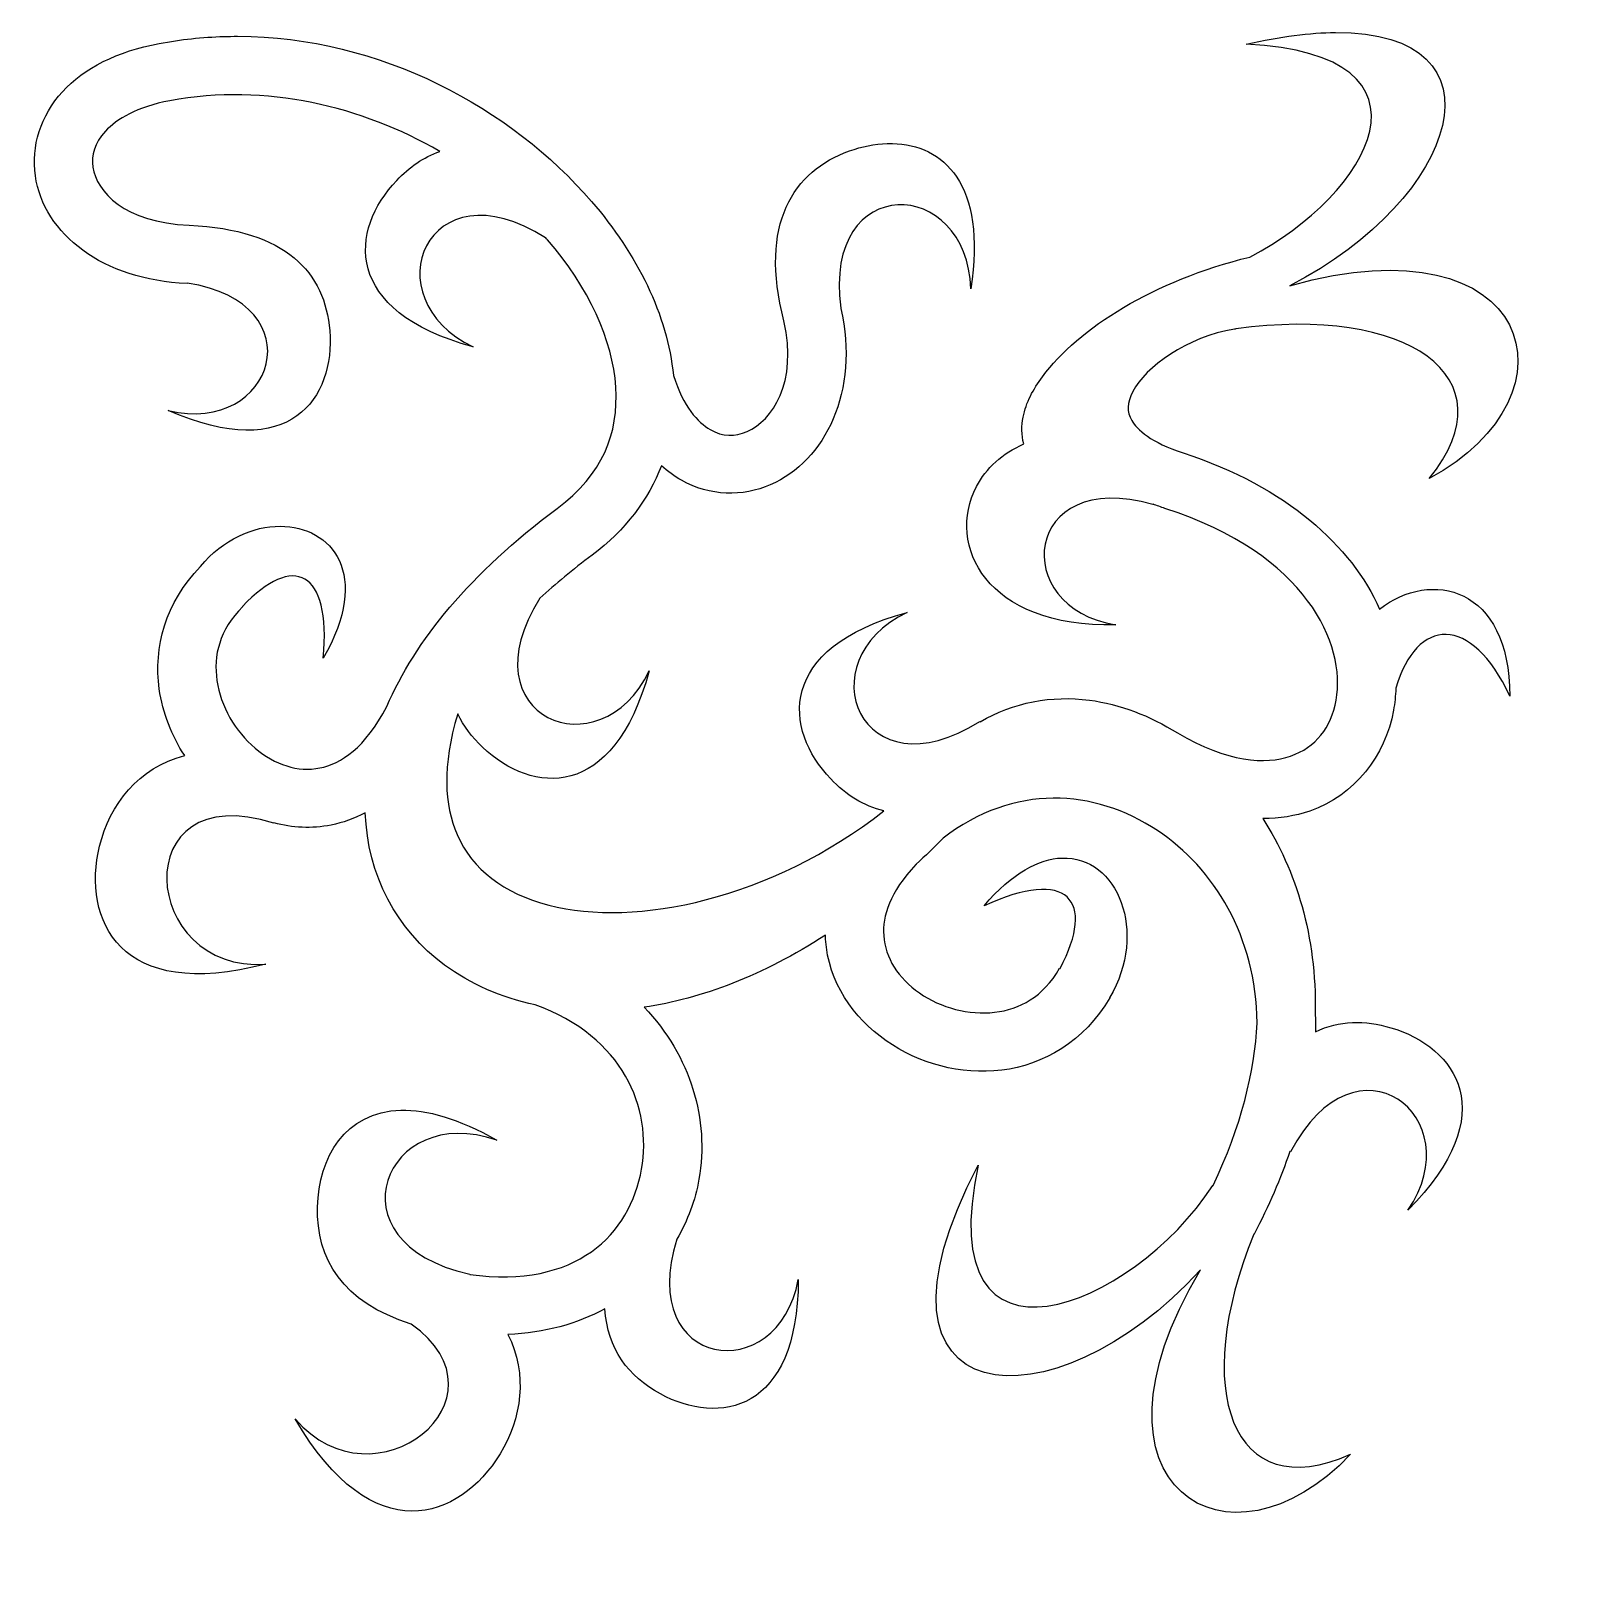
# Model space of a CAD drawing. Header units: centimetres. Extents: x -10 to 11, y -11.1 to 9.9.
import ezdxf

# ---------------------------------------------------------------- set-up
doc = ezdxf.new("R2010")
doc.units = ezdxf.units.CM
doc.header["$MEASUREMENT"] = 0
doc.layers.add('Layer 1', color=7, linetype='Continuous')

msp = doc.modelspace()

# ---------------------------------------------------------------- linework, layer by layer
at = {"layer": 'Layer 1'}
msp.add_open_spline([(7.62844, 9.9002), (7.28975, 9.8975), (6.88881, 9.84888), (6.42138, 9.74342), (6.42138, 9.74342), (9.18827, 9.60249), (8.0941, 7.70873), (6.47282, 6.86419), (6.47282, 6.86419), (5.16848, 6.54523), (4.15864, 5.90656), (3.66865, 5.24595), (3.66865, 5.24595), (3.54257, 5.07593), (3.44613, 4.89975), (3.40637, 4.69903), (3.40637, 4.69903), (3.38402, 4.58585), (3.38465, 4.45855), (3.41565, 4.33672), (3.41565, 4.33672), (3.12794, 4.2087), (2.90483, 4.01068), (2.77655, 3.76087), (2.77655, 3.76087), (2.3714, 2.97178), (2.89061, 1.8526), (4.66091, 1.88967), (4.66091, 1.88967), (3.20519, 2.12252), (3.40135, 4.02421), (5.1617, 3.51841), (5.1617, 3.51841), (5.1617, 3.51841), (5.16297, 3.52233), (5.16297, 3.52233), (5.16297, 3.52233), (5.21551, 3.50243), (5.26923, 3.48387), (5.32511, 3.4657), (5.32511, 3.4657), (7.2481, 2.8414), (7.77368, 1.62444), (7.63912, 0.87372), (7.63912, 0.87372), (7.57186, 0.4983), (7.36233, 0.23361), (7.02372, 0.11596), (7.02372, 0.11596), (6.68511, -0.00169), (6.17066, 0.02943), (5.49387, 0.42961), (5.49387, 0.42961), (5.49387, 0.42961), (5.49387, 0.42826), (5.49387, 0.42826), (5.49387, 0.42826), (5.11967, 0.66453), (4.71477, 0.81777), (4.30262, 0.87229), (4.30262, 0.87229), (3.79648, 0.93934), (3.2752, 0.84581), (2.82539, 0.57851), (2.82539, 0.57851), (2.82539, 0.57851), (2.82012, 0.58505), (2.82012, 0.58505), (2.82012, 0.58505), (1.215, -0.43723), (0.45935, 1.39961), (1.84098, 2.05966), (1.84098, 2.05966), (0.06634, 1.57599), (0.17029, 0.47473), (0.8066, -0.1924), (0.8066, -0.1924), (1.01289, -0.40847), (1.25202, -0.56078), (1.52611, -0.62597), (1.52611, -0.62597), (-0.0056, -1.81932), (-1.82928, -2.20634), (-3.00433, -1.89889), (-3.00433, -1.89889), (-3.61636, -1.73882), (-4.03804, -1.42028), (-4.24567, -0.94357), (-4.24567, -0.94357), (-4.41658, -0.55111), (-4.4501, -0.01575), (-4.23639, 0.68648), (-4.23639, 0.68648), (-4.15644, 0.52169), (-4.04271, 0.3717), (-3.9004, 0.23587), (-3.9004, 0.23587), (-3.23339, -0.40028), (-2.1323, -0.50574), (-1.64838, 1.26899), (-1.64838, 1.26899), (-2.30852, -0.11256), (-4.14654, 0.64448), (-3.12426, 2.2494), (-3.12426, 2.2494), (-3.12426, 2.2494), (-3.12553, 2.25067), (-3.12553, 2.25067), (-3.12553, 2.25067), (-2.91486, 2.44355), (-2.68091, 2.63786), (-2.42057, 2.83183), (-2.42057, 2.83183), (-1.96769, 3.16934), (-1.65805, 3.58832), (-1.48233, 4.04289), (-1.48233, 4.04289), (-1.39749, 3.96551), (-1.30649, 3.89952), (-1.21089, 3.84512), (-1.21089, 3.84512), (-0.83024, 3.62922), (-0.38347, 3.62104), (-0.01037, 3.78326), (-0.01037, 3.78326), (0.73461, 4.10711), (1.19618, 5.04746), (0.94368, 6.16967), (0.94368, 6.16967), (0.94326, 6.17136), (0.94275, 6.17317), (0.94241, 6.1749), (0.94241, 6.1749), (0.69311, 8.02498), (2.65949, 7.95776), (2.69892, 6.43322), (2.69892, 6.43322), (2.91946, 7.85681), (2.32586, 8.38433), (1.64076, 8.39926), (1.64076, 8.39926), (1.61681, 8.39981), (1.59248, 8.40002), (1.56823, 8.39926), (1.56823, 8.39926), (1.39914, 8.3942), (1.22625, 8.35836), (1.05968, 8.29915), (1.05968, 8.29915), (0.30099, 8.02894), (-0.16559, 7.31293), (0.17415, 5.99965), (0.17415, 5.99965), (0.365, 5.15848), (0.01163, 4.65133), (-0.32398, 4.50539), (-0.32398, 4.50539), (-0.49181, 4.43244), (-0.65192, 4.43383), (-0.82211, 4.53044), (-0.82211, 4.53044), (-0.9923, 4.627), (-1.18602, 4.84122), (-1.32024, 5.26045), (-1.32024, 5.26045), (-1.32024, 5.26045), (-1.3215, 5.26041), (-1.3215, 5.26041), (-1.3215, 5.26041), (-1.40094, 6.08395), (-1.81023, 6.90032), (-2.42579, 7.61393), (-2.42579, 7.61393), (-3.51469, 8.87602), (-5.27601, 9.84613), (-7.21185, 9.84883), (-7.21185, 9.84883), (-7.27434, 9.84891), (-7.33751, 9.84811), (-7.40034, 9.84617), (-7.40034, 9.84617), (-7.68738, 9.83731), (-7.97905, 9.8067), (-8.27136, 9.75256), (-8.27136, 9.75256), (-8.84295, 9.6468), (-9.28571, 9.41943), (-9.57992, 9.09896), (-9.57992, 9.09896), (-9.87408, 8.77865), (-10.00413, 8.36035), (-9.94623, 7.96443), (-9.94623, 7.96443), (-9.83035, 7.1726), (-9.03279, 6.55104), (-7.89581, 6.50698), (-7.89581, 6.50698), (-7.89581, 6.50698), (-7.89581, 6.51094), (-7.89581, 6.51094), (-7.89581, 6.51094), (-6.14272, 6.24963), (-6.70899, 4.44243), (-8.14882, 4.78863), (-8.14882, 4.78863), (-6.49482, 4.05891), (-5.89427, 4.96515), (-5.96663, 5.86788), (-5.96663, 5.86788), (-6.02989, 6.65343), (-6.55628, 7.23358), (-7.86559, 7.29506), (-7.86559, 7.29506), (-8.74277, 7.32905), (-9.11975, 7.75115), (-9.16757, 8.07782), (-9.16757, 8.07782), (-9.19148, 8.24114), (-9.15015, 8.40066), (-8.9989, 8.56537), (-8.9989, 8.56537), (-8.84769, 8.73008), (-8.57208, 8.89555), (-8.12788, 8.97777), (-8.12788, 8.97777), (-6.82093, 9.21973), (-5.53008, 8.89934), (-4.48035, 8.29254), (-4.48035, 8.29254), (-4.69688, 8.21428), (-4.88963, 8.0798), (-5.06016, 7.90122), (-5.06016, 7.90122), (-5.69647, 7.23404), (-5.80189, 6.13291), (-4.02704, 5.6492), (-4.02704, 5.6492), (-5.40876, 6.30913), (-4.65307, 8.14597), (-3.0479, 7.12373), (-3.0479, 7.12373), (-3.0479, 7.12373), (-3.04663, 7.125), (-3.04663, 7.125), (-3.04663, 7.125), (-3.03887, 7.11614), (-3.03061, 7.10758), (-3.02289, 7.09869), (-3.02289, 7.09869), (-2.46686, 6.45411), (-2.13791, 5.73763), (-2.09916, 5.10625), (-2.09916, 5.10625), (-2.06049, 4.47487), (-2.27268, 3.92618), (-2.89251, 3.46431), (-2.89251, 3.46431), (-4.06942, 2.58722), (-4.81588, 1.67196), (-5.19328, 0.78791), (-5.19328, 0.78791), (-5.4893, 0.22429), (-5.81315, 0.01307), (-6.10116, -0.04491), (-6.10116, -0.04491), (-6.39676, -0.10424), (-6.70754, -0.00262), (-6.97488, 0.22265), (-6.97488, 0.22265), (-7.24222, 0.44795), (-7.44311, 0.79234), (-7.49144, 1.13588), (-7.49144, 1.13588), (-7.53976, 1.47955), (-7.46078, 1.81605), (-7.14355, 2.13737), (-7.14355, 2.13737), (-7.14355, 2.13737), (-7.14621, 2.14003), (-7.14621, 2.14003), (-7.14621, 2.14003), (-6.46115, 2.86098), (-5.94619, 2.63846), (-6.05376, 1.43899), (-6.05376, 1.43899), (-5.39881, 2.57339), (-5.93552, 3.2248), (-6.63749, 3.22455), (-6.63749, 3.22455), (-7.0003, 3.22438), (-7.40651, 3.05048), (-7.71543, 2.6789), (-7.71543, 2.6789), (-8.18699, 2.19426), (-8.34921, 1.57832), (-8.27146, 1.02516), (-8.27146, 1.02516), (-8.22541, 0.69768), (-8.1035, 0.39095), (-7.92754, 0.12251), (-7.92754, 0.12251), (-8.55432, -0.0333), (-8.94261, -0.54353), (-9.07788, -1.10036), (-9.07788, -1.10036), (-9.31992, -2.09734), (-8.8094, -3.21736), (-6.82991, -2.69616), (-6.82991, -2.69616), (-8.52852, -2.82886), (-8.74122, -0.15427), (-6.72179, -0.79067), (-6.72179, -0.79067), (-6.72179, -0.79067), (-6.72052, -0.78671), (-6.72052, -0.78671), (-6.72052, -0.78671), (-6.47401, -0.85418), (-6.21155, -0.8705), (-5.94564, -0.81707), (-5.94564, -0.81707), (-5.78852, -0.78544), (-5.63465, -0.72957), (-5.48576, -0.64966), (-5.48576, -0.64966), (-5.45814, -1.49428), (-5.06029, -2.23539), (-4.41309, -2.71062), (-4.41309, -2.71062), (-4.06335, -2.96742), (-3.64993, -3.15014), (-3.19022, -3.24826), (-3.19022, -3.24826), (-1.99518, -3.67985), (-1.60563, -4.64149), (-1.75124, -5.47009), (-1.75124, -5.47009), (-1.90515, -6.34562), (-2.63065, -7.09507), (-4.07318, -6.89187), (-4.07318, -6.89187), (-4.07318, -6.89187), (-4.07318, -6.8906), (-4.07318, -6.8906), (-4.07318, -6.8906), (-6.01122, -6.4607), (-5.21437, -4.54665), (-3.70817, -5.07864), (-3.70817, -5.07864), (-4.22882, -4.7811), (-4.65809, -4.66455), (-5.00349, -4.67277), (-5.00349, -4.67277), (-5.76344, -4.69082), (-6.1158, -5.31773), (-6.13148, -5.97871), (-6.13148, -5.97871), (-6.14793, -6.68431), (-5.79945, -7.27221), (-4.86383, -7.56393), (-4.86383, -7.56393), (-3.44496, -8.57571), (-5.365, -10.09654), (-6.43332, -8.84744), (-6.43332, -8.84744), (-5.38207, -10.64995), (-4.20744, -10.21081), (-3.66331, -9.31787), (-3.66331, -9.31787), (-3.37657, -8.84698), (-3.28236, -8.24394), (-3.55789, -7.70355), (-3.55789, -7.70355), (-3.05972, -7.68613), (-2.6183, -7.56085), (-2.24676, -7.35701), (-2.24676, -7.35701), (-2.21345, -7.90127), (-1.92957, -8.27231), (-1.49701, -8.50862), (-1.49701, -8.50862), (-0.70628, -8.94055), (0.35973, -8.761), (0.36766, -6.96295), (0.36766, -6.96295), (0.0942, -8.43293), (-1.82794, -8.18645), (-1.27436, -6.41738), (-1.27436, -6.41738), (-1.12677, -6.16581), (-1.02536, -5.89121), (-0.97518, -5.60565), (-0.97518, -5.60565), (-0.83489, -4.80741), (-1.0844, -3.93563), (-1.71578, -3.28114), (-1.71578, -3.28114), (-0.94356, -3.1667), (-0.1091, -2.85229), (0.73523, -2.30601), (0.73523, -2.30601), (0.73578, -2.32448), (0.7354, -2.34303), (0.73658, -2.36138), (0.73658, -2.36138), (0.77327, -2.94127), (1.1123, -3.4238), (1.55616, -3.7331), (1.55616, -3.7331), (1.99998, -4.04249), (2.55891, -4.19965), (3.11764, -4.13117), (3.11764, -4.13117), (3.67653, -4.06256), (4.2348, -3.7431), (4.58045, -3.15329), (4.58045, -3.15329), (4.58045, -3.15329), (4.57644, -3.15076), (4.57644, -3.15076), (4.57644, -3.15076), (5.09966, -2.26565), (4.68679, -1.23423), (3.93211, -1.26235), (3.93211, -1.26235), (3.62428, -1.27386), (3.25936, -1.46189), (2.87918, -1.90807), (2.87918, -1.90807), (4.01012, -1.38797), (4.39638, -1.82732), (3.90707, -2.75801), (3.90707, -2.75801), (3.90707, -2.75801), (3.90049, -2.75405), (3.90049, -2.75405), (3.90049, -2.75405), (3.67219, -3.14368), (3.36597, -3.30611), (3.02154, -3.34837), (3.02154, -3.34837), (2.67711, -3.39062), (2.29364, -3.28735), (2.00689, -3.08748), (2.00689, -3.08748), (1.72015, -2.8876), (1.54102, -2.61208), (1.52196, -2.31125), (1.52196, -2.31125), (1.50526, -2.04804), (1.60022, -1.72613), (1.95815, -1.35066), (1.95815, -1.35066), (1.95942, -1.34931), (1.96085, -1.348), (1.96207, -1.3467), (1.96207, -1.3467), (2.08368, -1.23424), (2.20504, -1.11646), (2.32581, -0.99354), (2.32581, -0.99354), (3.28631, -0.25602), (4.36564, -0.32341), (5.22224, -0.89073), (5.22224, -0.89073), (5.98999, -1.39928), (6.55542, -2.32267), (6.57162, -3.49334), (6.57162, -3.49334), (6.53595, -4.15453), (6.35597, -4.89112), (5.976, -5.6913), (5.976, -5.6913), (5.976, -5.6913), (5.97199, -5.6886), (5.97199, -5.6886), (5.97199, -5.6886), (4.88363, -7.36971), (2.15001, -8.45132), (2.80012, -5.41451), (2.80012, -5.41451), (1.01768, -8.80777), (3.81089, -9.02641), (5.80332, -6.8311), (5.80332, -6.8311), (4.05187, -9.77506), (6.19401, -11.06476), (7.83396, -9.32559), (7.83396, -9.32559), (6.22133, -10.04202), (5.66594, -8.44314), (6.52814, -6.34878), (6.52814, -6.34878), (6.52814, -6.34878), (6.52941, -6.34881), (6.52941, -6.34881), (6.52941, -6.34881), (6.72945, -5.96824), (6.88885, -5.59535), (7.01308, -5.23136), (7.01308, -5.23136), (7.01308, -5.23136), (7.02362, -5.23532), (7.02362, -5.23532), (7.02362, -5.23532), (7.9024, -3.54763), (9.47527, -4.76093), (8.60884, -6.02336), (8.60884, -6.02336), (9.90382, -4.71712), (9.2627, -3.81604), (8.37818, -3.55653), (8.37818, -3.55653), (8.02734, -3.45381), (7.68224, -3.45971), (7.35961, -3.61051), (7.35961, -3.61051), (7.36075, -3.52668), (7.35919, -3.44369), (7.35573, -3.36151), (7.35573, -3.36151), (7.35573, -3.36151), (7.35573, -3.35485), (7.35573, -3.35485), (7.35573, -3.35485), (7.37445, -2.32713), (7.09884, -1.43001), (6.64807, -0.72989), (6.64807, -0.72989), (6.87283, -0.72981), (7.08544, -0.69544), (7.28185, -0.62713), (7.28185, -0.62713), (7.89236, -0.41494), (8.30337, 0.11891), (8.41385, 0.73544), (8.41385, 0.73544), (8.43127, 0.83243), (8.44198, 0.93169), (8.44548, 1.03188), (8.44548, 1.03188), (8.44556, 1.03272), (8.44548, 1.03369), (8.44548, 1.03454), (8.44548, 1.03454), (8.72577, 1.99479), (9.46805, 2.04362), (9.986, 0.92659), (9.986, 0.92659), (9.98587, 2.41807), (8.91565, 2.64312), (8.22549, 2.10459), (8.22549, 2.10459), (7.84716, 2.95115), (6.97749, 3.75829), (5.56891, 4.21565), (5.56891, 4.21565), (5.13838, 4.35535), (4.94491, 4.53132), (4.87575, 4.65441), (4.87575, 4.65441), (4.80659, 4.77754), (4.80794, 4.88009), (4.89156, 5.04712), (4.89156, 5.04712), (5.055, 5.3735), (5.62811, 5.78885), (6.26468, 5.88913), (6.26468, 5.88913), (6.27134, 5.8901), (6.27775, 5.89082), (6.28441, 5.89179), (6.28441, 5.89179), (8.57506, 6.21437), (10.01948, 5.25691), (8.89756, 3.86899), (8.89756, 3.86899), (11.00199, 5.00301), (10.3101, 7.40663), (7.01316, 6.47683), (7.01316, 6.47683), (9.31996, 7.66369), (9.9995, 9.91972), (7.62856, 9.90032), (7.62856, 9.90032), (7.62856, 9.90032), (7.62844, 9.9002), (7.62844, 9.9002)], degree=3, knots=[0, 0, 0, 0, 0.00675676, 0.00675676, 0.00675676, 0.00675676, 0.01351351, 0.01351351, 0.01351351, 0.01351351, 0.02027027, 0.02027027, 0.02027027, 0.02027027, 0.02702703, 0.02702703, 0.02702703, 0.02702703, 0.03378378, 0.03378378, 0.03378378, 0.03378378, 0.04054054, 0.04054054, 0.04054054, 0.04054054, 0.0472973, 0.0472973, 0.0472973, 0.0472973, 0.05405405, 0.05405405, 0.05405405, 0.05405405, 0.06081081, 0.06081081, 0.06081081, 0.06081081, 0.06756757, 0.06756757, 0.06756757, 0.06756757, 0.07432432, 0.07432432, 0.07432432, 0.07432432, 0.08108108, 0.08108108, 0.08108108, 0.08108108, 0.08783784, 0.08783784, 0.08783784, 0.08783784, 0.09459459, 0.09459459, 0.09459459, 0.09459459, 0.10135135, 0.10135135, 0.10135135, 0.10135135, 0.10810811, 0.10810811, 0.10810811, 0.10810811, 0.11486486, 0.11486486, 0.11486486, 0.11486486, 0.12162162, 0.12162162, 0.12162162, 0.12162162, 0.12837838, 0.12837838, 0.12837838, 0.12837838, 0.13513514, 0.13513514, 0.13513514, 0.13513514, 0.14189189, 0.14189189, 0.14189189, 0.14189189, 0.14864865, 0.14864865, 0.14864865, 0.14864865, 0.15540541, 0.15540541, 0.15540541, 0.15540541, 0.16216216, 0.16216216, 0.16216216, 0.16216216, 0.16891892, 0.16891892, 0.16891892, 0.16891892, 0.17567568, 0.17567568, 0.17567568, 0.17567568, 0.18243243, 0.18243243, 0.18243243, 0.18243243, 0.18918919, 0.18918919, 0.18918919, 0.18918919, 0.19594595, 0.19594595, 0.19594595, 0.19594595, 0.2027027, 0.2027027, 0.2027027, 0.2027027, 0.20945946, 0.20945946, 0.20945946, 0.20945946, 0.21621622, 0.21621622, 0.21621622, 0.21621622, 0.22297297, 0.22297297, 0.22297297, 0.22297297, 0.22972973, 0.22972973, 0.22972973, 0.22972973, 0.23648649, 0.23648649, 0.23648649, 0.23648649, 0.24324324, 0.24324324, 0.24324324, 0.24324324, 0.25, 0.25, 0.25, 0.25, 0.25675676, 0.25675676, 0.25675676, 0.25675676, 0.26351351, 0.26351351, 0.26351351, 0.26351351, 0.27027027, 0.27027027, 0.27027027, 0.27027027, 0.27702703, 0.27702703, 0.27702703, 0.27702703, 0.28378378, 0.28378378, 0.28378378, 0.28378378, 0.29054054, 0.29054054, 0.29054054, 0.29054054, 0.2972973, 0.2972973, 0.2972973, 0.2972973, 0.30405405, 0.30405405, 0.30405405, 0.30405405, 0.31081081, 0.31081081, 0.31081081, 0.31081081, 0.31756757, 0.31756757, 0.31756757, 0.31756757, 0.32432432, 0.32432432, 0.32432432, 0.32432432, 0.33108108, 0.33108108, 0.33108108, 0.33108108, 0.33783784, 0.33783784, 0.33783784, 0.33783784, 0.34459459, 0.34459459, 0.34459459, 0.34459459, 0.35135135, 0.35135135, 0.35135135, 0.35135135, 0.35810811, 0.35810811, 0.35810811, 0.35810811, 0.36486486, 0.36486486, 0.36486486, 0.36486486, 0.37162162, 0.37162162, 0.37162162, 0.37162162, 0.37837838, 0.37837838, 0.37837838, 0.37837838, 0.38513514, 0.38513514, 0.38513514, 0.38513514, 0.39189189, 0.39189189, 0.39189189, 0.39189189, 0.39864865, 0.39864865, 0.39864865, 0.39864865, 0.40540541, 0.40540541, 0.40540541, 0.40540541, 0.41216216, 0.41216216, 0.41216216, 0.41216216, 0.41891892, 0.41891892, 0.41891892, 0.41891892, 0.42567568, 0.42567568, 0.42567568, 0.42567568, 0.43243243, 0.43243243, 0.43243243, 0.43243243, 0.43918919, 0.43918919, 0.43918919, 0.43918919, 0.44594595, 0.44594595, 0.44594595, 0.44594595, 0.4527027, 0.4527027, 0.4527027, 0.4527027, 0.45945946, 0.45945946, 0.45945946, 0.45945946, 0.46621622, 0.46621622, 0.46621622, 0.46621622, 0.47297297, 0.47297297, 0.47297297, 0.47297297, 0.47972973, 0.47972973, 0.47972973, 0.47972973, 0.48648649, 0.48648649, 0.48648649, 0.48648649, 0.49324324, 0.49324324, 0.49324324, 0.49324324, 0.5, 0.5, 0.5, 0.5, 0.50675676, 0.50675676, 0.50675676, 0.50675676, 0.51351351, 0.51351351, 0.51351351, 0.51351351, 0.52027027, 0.52027027, 0.52027027, 0.52027027, 0.52702703, 0.52702703, 0.52702703, 0.52702703, 0.53378378, 0.53378378, 0.53378378, 0.53378378, 0.54054054, 0.54054054, 0.54054054, 0.54054054, 0.5472973, 0.5472973, 0.5472973, 0.5472973, 0.55405405, 0.55405405, 0.55405405, 0.55405405, 0.56081081, 0.56081081, 0.56081081, 0.56081081, 0.56756757, 0.56756757, 0.56756757, 0.56756757, 0.57432432, 0.57432432, 0.57432432, 0.57432432, 0.58108108, 0.58108108, 0.58108108, 0.58108108, 0.58783784, 0.58783784, 0.58783784, 0.58783784, 0.59459459, 0.59459459, 0.59459459, 0.59459459, 0.60135135, 0.60135135, 0.60135135, 0.60135135, 0.60810811, 0.60810811, 0.60810811, 0.60810811, 0.61486486, 0.61486486, 0.61486486, 0.61486486, 0.62162162, 0.62162162, 0.62162162, 0.62162162, 0.62837838, 0.62837838, 0.62837838, 0.62837838, 0.63513514, 0.63513514, 0.63513514, 0.63513514, 0.64189189, 0.64189189, 0.64189189, 0.64189189, 0.64864865, 0.64864865, 0.64864865, 0.64864865, 0.65540541, 0.65540541, 0.65540541, 0.65540541, 0.66216216, 0.66216216, 0.66216216, 0.66216216, 0.66891892, 0.66891892, 0.66891892, 0.66891892, 0.67567568, 0.67567568, 0.67567568, 0.67567568, 0.68243243, 0.68243243, 0.68243243, 0.68243243, 0.68918919, 0.68918919, 0.68918919, 0.68918919, 0.69594595, 0.69594595, 0.69594595, 0.69594595, 0.7027027, 0.7027027, 0.7027027, 0.7027027, 0.70945946, 0.70945946, 0.70945946, 0.70945946, 0.71621622, 0.71621622, 0.71621622, 0.71621622, 0.72297297, 0.72297297, 0.72297297, 0.72297297, 0.72972973, 0.72972973, 0.72972973, 0.72972973, 0.73648649, 0.73648649, 0.73648649, 0.73648649, 0.74324324, 0.74324324, 0.74324324, 0.74324324, 0.75, 0.75, 0.75, 0.75, 0.75675676, 0.75675676, 0.75675676, 0.75675676, 0.76351351, 0.76351351, 0.76351351, 0.76351351, 0.77027027, 0.77027027, 0.77027027, 0.77027027, 0.77702703, 0.77702703, 0.77702703, 0.77702703, 0.78378378, 0.78378378, 0.78378378, 0.78378378, 0.79054054, 0.79054054, 0.79054054, 0.79054054, 0.7972973, 0.7972973, 0.7972973, 0.7972973, 0.80405405, 0.80405405, 0.80405405, 0.80405405, 0.81081081, 0.81081081, 0.81081081, 0.81081081, 0.81756757, 0.81756757, 0.81756757, 0.81756757, 0.82432432, 0.82432432, 0.82432432, 0.82432432, 0.83108108, 0.83108108, 0.83108108, 0.83108108, 0.83783784, 0.83783784, 0.83783784, 0.83783784, 0.84459459, 0.84459459, 0.84459459, 0.84459459, 0.85135135, 0.85135135, 0.85135135, 0.85135135, 0.85810811, 0.85810811, 0.85810811, 0.85810811, 0.86486486, 0.86486486, 0.86486486, 0.86486486, 0.87162162, 0.87162162, 0.87162162, 0.87162162, 0.87837838, 0.87837838, 0.87837838, 0.87837838, 0.88513514, 0.88513514, 0.88513514, 0.88513514, 0.89189189, 0.89189189, 0.89189189, 0.89189189, 0.89864865, 0.89864865, 0.89864865, 0.89864865, 0.90540541, 0.90540541, 0.90540541, 0.90540541, 0.91216216, 0.91216216, 0.91216216, 0.91216216, 0.91891892, 0.91891892, 0.91891892, 0.91891892, 0.92567568, 0.92567568, 0.92567568, 0.92567568, 0.93243243, 0.93243243, 0.93243243, 0.93243243, 0.93918919, 0.93918919, 0.93918919, 0.93918919, 0.94594595, 0.94594595, 0.94594595, 0.94594595, 0.9527027, 0.9527027, 0.9527027, 0.9527027, 0.95945946, 0.95945946, 0.95945946, 0.95945946, 0.96621622, 0.96621622, 0.96621622, 0.96621622, 0.97297297, 0.97297297, 0.97297297, 0.97297297, 0.97972973, 0.97972973, 0.97972973, 0.97972973, 0.98648649, 0.98648649, 0.98648649, 0.98648649, 1, 1, 1, 1], dxfattribs=at)

doc.saveas('drawing.dxf')
